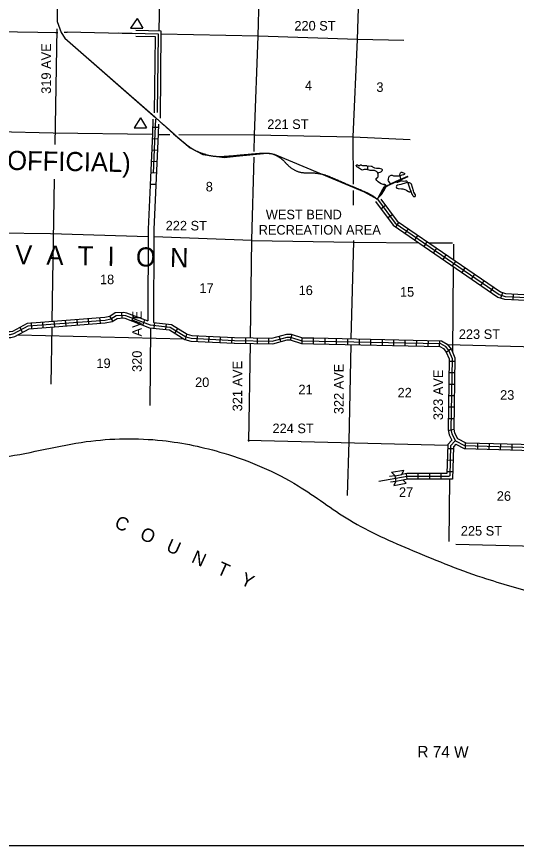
# Model space of a CAD drawing. Extents: x 1114317 to 1552118, y 15990191 to 16382059.
# Drawn here: x 1432237 to 1458381, y 16012700 to 16056056 of the extents above; entities that cross this region are included whole.
import ezdxf

# ---------------------------------------------------------------- set-up
doc = ezdxf.new("R2010")
doc.units = 0
for name, color, linetype in [('L10', 7, 'Continuous'), ('L11', 7, 'Continuous'), ('L13', 7, 'Continuous'), ('L14', 7, 'Continuous'), ('L18', 7, 'Continuous'), ('L2', 7, 'Continuous'), ('L23', 7, 'Continuous'), ('L30', 7, 'Continuous'), ('L35', 7, 'Continuous'), ('L36', 7, 'Continuous'), ('L37', 7, 'Continuous'), ('L4', 7, 'Continuous'), ('L52', 7, 'Continuous'), ('L8', 7, 'Continuous'), ('L9', 7, 'Continuous')]:
    doc.layers.add(name, color=color, linetype=linetype)

msp = doc.modelspace()

# ---------------------------------------------------------------- linework, layer by layer
at = {"layer": 'L10'}
for points in [[(1439225, 16047242), (1439123, 16044935), (1439096, 16040135)], [(1439526, 16047217), (1439424, 16044935), (1439424, 16044560)], [(1439424, 16044560), (1439397, 16040060)]]:
    msp.add_lwpolyline(points, dxfattribs=at)
at = {"layer": 'L11'}
for points in [[(1439455, 16051015), (1439508, 16054993), (1438466, 16055019)], [(1439756, 16050734), (1439804, 16055294), (1438472, 16055323)]]:
    msp.add_lwpolyline(points, dxfattribs=at)
at = {"layer": 'L13'}
for p, q in [((1439846, 16065392), (1439681, 16055297)), ((1444872, 16055025), (1444999, 16060358)), ((1450073, 16054861), (1450247, 16060326)), ((1434334, 16055419), (1434233, 16049370)), ((1429006, 16055326), (1434403, 16055223)), ((1434265, 16055226), (1434355, 16055226)), ((1434730, 16055236), (1434883, 16055236)), ((1438469, 16055157), (1434883, 16055236)), ((1444872, 16055025), (1439802, 16055127)), ((1444688, 16049877), (1444872, 16055025)), ((1450073, 16054851), (1444872, 16055025)), ((1449846, 16049766), (1450073, 16054861)), ((1452493, 16054803), (1450073, 16054851)), ((1428933, 16050109), (1434154, 16049977)), ((1434154, 16049977), (1439337, 16049903)), ((1439638, 16049882), (1440256, 16049882)), ((1440726, 16049883), (1444688, 16049877)), ((1444666, 16049005), (1444688, 16049877)), ((1444688, 16049877), (1444714, 16049877)), ((1444688, 16049877), (1449846, 16049766)), ((1449846, 16049766), (1452815, 16049617)), ((1449857, 16047282), (1449846, 16049766)), ((1444540, 16044375), (1444656, 16048702)), ((1434207, 16047554), (1434080, 16040123)), ((1449865, 16046185), (1449862, 16046956)), ((1428806, 16044766), (1434006, 16044708)), ((1434006, 16044708), (1439121, 16044558)), ((1439424, 16044560), (1444540, 16044359)), ((1444466, 16039254), (1444540, 16044375)), ((1444545, 16044349), (1449899, 16044254)), ((1449746, 16039201), (1449872, 16044286)), ((1449872, 16044286), (1449872, 16044335)), ((1449899, 16044254), (1453259, 16044227)), ((1453788, 16044228), (1455036, 16044217)), ((1455099, 16043330), (1455105, 16044149)), ((1455047, 16038480), (1455089, 16042976)), ((1434075, 16039819), (1434022, 16036829)), ((1432303, 16039412), (1440980, 16039196)), ((1439223, 16035711), (1439255, 16039770)), ((1444381, 16033835), (1444466, 16038953)), ((1449630, 16033820), (1449730, 16038895)), ((1454783, 16038898), (1460197, 16038757)), ((1444340, 16033894), (1454787, 16033634)), ((1449545, 16030996), (1449630, 16033820)), ((1454872, 16028599), (1454904, 16031851)), ((1455216, 16028452), (1460020, 16028335))]:
    msp.add_line(p, q, dxfattribs=at)
at = {"layer": 'L18'}
for p, q in [((1451847, 16032221), (1452496, 16032337)), ((1452032, 16032041), (1451847, 16032221)), ((1452032, 16032041), (1452391, 16032110)), ((1452391, 16032110), (1452496, 16032337)), ((1452079, 16031751), (1451963, 16031529)), ((1451963, 16031529), (1452623, 16031645)), ((1452079, 16031751), (1452438, 16031819)), ((1452438, 16031819), (1452623, 16031645))]:
    msp.add_line(p, q, dxfattribs=at)
at = {"layer": 'L2'}
msp.add_spline([(1404656, 16069651), (1403051, 16067576), (1401451, 16065891), (1399614, 16064160), (1396572, 16061583), (1396868, 16050754), (1398309, 16048710), (1400231, 16045685), (1401863, 16041910), (1403758, 16038060), (1405706, 16034803), (1408447, 16032295), (1411388, 16030726), (1414666, 16030077), (1419149, 16030494), (1419455, 16030526), (1423790, 16031318), (1427407, 16032437), (1431599, 16033018), (1435881, 16033820), (1439862, 16033879), (1443072, 16033219), (1446958, 16031518), (1449645, 16029728), (1452972, 16028118), (1456821, 16026645), (1459719, 16025779), (1462782, 16024543), (1466097, 16022685), (1469503, 16021185), (1469698, 16021096), (1473040, 16020245), (1476066, 16020182), (1479355, 16022141), (1481863, 16025251), (1482882, 16028107), (1483072, 16030742), (1482623, 16033393)], degree=3, dxfattribs=at)
at = {"layer": 'L23'}
msp.add_line((1202354, 16012700), (1549230, 16012700), dxfattribs=at)
at = {"layer": 'L35'}
for p, q in [((1438537, 16055949), (1438204, 16055442)), ((1438537, 16055949), (1438848, 16055442)), ((1438204, 16055442), (1438848, 16055442)), ((1438721, 16050754), (1438389, 16050241)), ((1438721, 16050754), (1439033, 16050241)), ((1438389, 16050241), (1439033, 16050241))]:
    msp.add_line(p, q, dxfattribs=at)
at = {"layer": 'L4'}
for points in [[(1434442, 16060381), (1434357, 16056724), (1434357, 16055801), (1434564, 16055219), (1434755, 16054924), (1439465, 16050808)], [(1439465, 16050808), (1439807, 16050499), (1439833, 16050476), (1439860, 16050453), (1439887, 16050431), (1439913, 16050408), (1439940, 16050385), (1439966, 16050361), (1439992, 16050338), (1440018, 16050315), (1440044, 16050292), (1440070, 16050268), (1440096, 16050245), (1440123, 16050222), (1440150, 16050200), (1440176, 16050177), (1440202, 16050154), (1440229, 16050131), (1440255, 16050108), (1440281, 16050084), (1440307, 16050061), (1440334, 16050038), (1440360, 16050016), (1440387, 16049993), (1440414, 16049970), (1440440, 16049947), (1440466, 16049924), (1440493, 16049901), (1440519, 16049878), (1440854, 16049585), (1440880, 16049561), (1440906, 16049538), (1440933, 16049516), (1440959, 16049492), (1440985, 16049470), (1441012, 16049447), (1441039, 16049425), (1441066, 16049402), (1441092, 16049379), (1441120, 16049358), (1441148, 16049337), (1441176, 16049315), (1441204, 16049294), (1441232, 16049274), (1441260, 16049254), (1441289, 16049234), (1441319, 16049215), (1441348, 16049196), (1441378, 16049177), (1441407, 16049159), (1441437, 16049141), (1441467, 16049123), (1441497, 16049105), (1441528, 16049088), (1441559, 16049071), (1441590, 16049055), (1441621, 16049040), (1441653, 16049024), (1441684, 16049009), (1441716, 16048995), (1441748, 16048980), (1441780, 16048966), (1441812, 16048953), (1441845, 16048941), (1441878, 16048929), (1441911, 16048917), (1441944, 16048905), (1441977, 16048893), (1442010, 16048882), (1442043, 16048872), (1442077, 16048861), (1442110, 16048851), (1442144, 16048841), (1442177, 16048832), (1442211, 16048823), (1442245, 16048814), (1442279, 16048806), (1442313, 16048797), (1442347, 16048790), (1442382, 16048783), (1442416, 16048776), (1442450, 16048770), (1442485, 16048765), (1442520, 16048760), (1442554, 16048756), (1442589, 16048753), (1442624, 16048750), (1442659, 16048747), (1442694, 16048745), (1442729, 16048743), (1442764, 16048741), (1442799, 16048740), (1442834, 16048740), (1442869, 16048739), (1442904, 16048739), (1442939, 16048740), (1442974, 16048741), (1443009, 16048742), (1443044, 16048743), (1443078, 16048745)], [(1443078, 16048745), (1443113, 16048747), (1443148, 16048749), (1443183, 16048751), (1443218, 16048754), (1443253, 16048757), (1443288, 16048760), (1443323, 16048762), (1443358, 16048765), (1443392, 16048768), (1443427, 16048770), (1443462, 16048773), (1443497, 16048775), (1443532, 16048778), (1443567, 16048780), (1443602, 16048783), (1443637, 16048786), (1443672, 16048789), (1443706, 16048792), (1443741, 16048795), (1443776, 16048799), (1443811, 16048802), (1443846, 16048806), (1443880, 16048809), (1443915, 16048812), (1443950, 16048815), (1443985, 16048818), (1444020, 16048821), (1444055, 16048824), (1444089, 16048828), (1444124, 16048831), (1444159, 16048834), (1444194, 16048836), (1444229, 16048839), (1444264, 16048842), (1444299, 16048845), (1444334, 16048848), (1444368, 16048851), (1444403, 16048855), (1444438, 16048858), (1444473, 16048861), (1444508, 16048865), (1444543, 16048868), (1444577, 16048871), (1444612, 16048875), (1444647, 16048877), (1444682, 16048880), (1444717, 16048883), (1444752, 16048886), (1444786, 16048889), (1444821, 16048892), (1444856, 16048895), (1444891, 16048897), (1444926, 16048900), (1444961, 16048903), (1444996, 16048906), (1445031, 16048908), (1445066, 16048911), (1445101, 16048913), (1445135, 16048915), (1445170, 16048916), (1445205, 16048917), (1445240, 16048918), (1445275, 16048918), (1445310, 16048918), (1445345, 16048917), (1445380, 16048915), (1445415, 16048912), (1445450, 16048907), (1445484, 16048901), (1445519, 16048894), (1445553, 16048886), (1445586, 16048878), (1445620, 16048868), (1445654, 16048858), (1445687, 16048846), (1445719, 16048834), (1445752, 16048821), (1445784, 16048807), (1445816, 16048792), (1445847, 16048777), (1445878, 16048760), (1445908, 16048743), (1445938, 16048725), (1445968, 16048707), (1445997, 16048687), (1446026, 16048668), (1446054, 16048647), (1446083, 16048627), (1446111, 16048605), (1446160, 16048564), (1446185, 16048540), (1446210, 16048515), (1446234, 16048490), (1446258, 16048464), (1446281, 16048438), (1446305, 16048412), (1446328, 16048386), (1446352, 16048361), (1446376, 16048335)], [(1446376, 16048335), (1446400, 16048310), (1446425, 16048285), (1446450, 16048261), (1446475, 16048237), (1446502, 16048214), (1446529, 16048192), (1446556, 16048169), (1446583, 16048148), (1446612, 16048127), (1446641, 16048108), (1446671, 16048089), (1446701, 16048072), (1446731, 16048055), (1446762, 16048038), (1446793, 16048022), (1446825, 16048006), (1446856, 16047992), (1446888, 16047978), (1446921, 16047965), (1446954, 16047953), (1446987, 16047942), (1447021, 16047933), (1447054, 16047924), (1447088, 16047915), (1447123, 16047908), (1447157, 16047902), (1447192, 16047896), (1447226, 16047892), (1447261, 16047889), (1447296, 16047886), (1447331, 16047884), (1447366, 16047882), (1447471, 16047877), (1447506, 16047874), (1447541, 16047875), (1447576, 16047874), (1447611, 16047875), (1447645, 16047878), (1447680, 16047880), (1447715, 16047879), (1447750, 16047878), (1447785, 16047877), (1447820, 16047874), (1447855, 16047870), (1447890, 16047866), (1447924, 16047862), (1447959, 16047859), (1447994, 16047855), (1448028, 16047850), (1448063, 16047844), (1448098, 16047838), (1448132, 16047831), (1448166, 16047824), (1448200, 16047816), (1448234, 16047808), (1448268, 16047800), (1448302, 16047791), (1448336, 16047781), (1448369, 16047771), (1448403, 16047762), (1448436, 16047751), (1448469, 16047739), (1448502, 16047727), (1448534, 16047714), (1448567, 16047700), (1448599, 16047687), (1448631, 16047673), (1448663, 16047660), (1448695, 16047646), (1448728, 16047633), (1448760, 16047620), (1448793, 16047607), (1448825, 16047593), (1448857, 16047579), (1448889, 16047565), (1448921, 16047551), (1448953, 16047537), (1448985, 16047523), (1449017, 16047509), (1449050, 16047495), (1449082, 16047481), (1449114, 16047468), (1449146, 16047453), (1449178, 16047439), (1449209, 16047425), (1449242, 16047411), (1449273, 16047396), (1449305, 16047382), (1449337, 16047368), (1449369, 16047353), (1449401, 16047339), (1449433, 16047325), (1449465, 16047311), (1449497, 16047297), (1449530, 16047283), (1449562, 16047270), (1449594, 16047257), (1449627, 16047243), (1449659, 16047231)], [(1451569, 16047162), (1451550, 16047194), (1451538, 16047209), (1451527, 16047218), (1451491, 16047238), (1451410, 16047273), (1451308, 16047312), (1451220, 16047354), (1451148, 16047414), (1451103, 16047460), (1451082, 16047485), (1451053, 16047534), (1451046, 16047559), (1451050, 16047581), (1451060, 16047599), (1451124, 16047662), (1451142, 16047685), (1451152, 16047710), (1451156, 16047735), (1451151, 16047808), (1451135, 16047864), (1451126, 16047892), (1451106, 16047919), (1451088, 16047937), (1451061, 16047960), (1451027, 16047978), (1450990, 16047991), (1450951, 16047998), (1450909, 16048002), (1450809, 16048002), (1450739, 16048008), (1450678, 16048019), (1450603, 16048039), (1450558, 16048056), (1450529, 16048062), (1450505, 16048063), (1450417, 16048048), (1450366, 16048033), (1450330, 16048030), (1450275, 16048046), (1450228, 16048072), (1450065, 16048171), (1450031, 16048204), (1450017, 16048224), (1450005, 16048249), (1450007, 16048264), (1450015, 16048283), (1450038, 16048299), (1450054, 16048300), (1450067, 16048297), (1450082, 16048292), (1450106, 16048274), (1450121, 16048266), (1450136, 16048263), (1450167, 16048271), (1450227, 16048304), (1450243, 16048307), (1450258, 16048303), (1450284, 16048281), (1450325, 16048264), (1450380, 16048261), (1450421, 16048270), (1450489, 16048269), (1450533, 16048261), (1450591, 16048237), (1450666, 16048240), (1450788, 16048230), (1450811, 16048224), (1450847, 16048202), (1450880, 16048174), (1450918, 16048155), (1450962, 16048141), (1451062, 16048125), (1451201, 16048121), (1451317, 16048093), (1451343, 16048077), (1451355, 16048058), (1451356, 16048015), (1451339, 16047974), (1451311, 16047936), (1451236, 16047899), (1451163, 16047875), (1451135, 16047864)], [(1450591, 16048237), (1450590, 16048160), (1450595, 16048093), (1450603, 16048039)], [(1451102, 16046508), (1451212, 16046638), (1451292, 16046801), (1451392, 16046976), (1451476, 16047091), (1451510, 16047124), (1451569, 16047162), (1451599, 16047192), (1451672, 16047245), (1451788, 16047313), (1452087, 16047443), (1452330, 16047549), (1452708, 16047713)], [(1451788, 16047313), (1451690, 16047471), (1451681, 16047499), (1451684, 16047546), (1451704, 16047656), (1451719, 16047692), (1451744, 16047720), (1451763, 16047732), (1451799, 16047749), (1451835, 16047761), (1451853, 16047762), (1451890, 16047756), (1451960, 16047726), (1451972, 16047723), (1452174, 16047726), (1452225, 16047730), (1452290, 16047727)], [(1452290, 16047727), (1452293, 16047687), (1452302, 16047639), (1452318, 16047580), (1452330, 16047549)], [(1449659, 16047231), (1449692, 16047218), (1449724, 16047205), (1449757, 16047192), (1449788, 16047177), (1449821, 16047163), (1449853, 16047150), (1449886, 16047138), (1449918, 16047124), (1449950, 16047110), (1449982, 16047096), (1450014, 16047082), (1450046, 16047068), (1450079, 16047055), (1450111, 16047042), (1450144, 16047029), (1450176, 16047016), (1450208, 16047002), (1450240, 16046988), (1450272, 16046974), (1450304, 16046960), (1450336, 16046946), (1450368, 16046931), (1450400, 16046917), (1450432, 16046902), (1450464, 16046888), (1450496, 16046875), (1450528, 16046860), (1450560, 16046846), (1450592, 16046831), (1450624, 16046817), (1450655, 16046802), (1450687, 16046788), (1450718, 16046772), (1450749, 16046756), (1450780, 16046739), (1450810, 16046721), (1450840, 16046703), (1450869, 16046684), (1450898, 16046664), (1451102, 16046508)], [(1451212, 16046638), (1451326, 16046747), (1451478, 16046988), (1451549, 16047136), (1451569, 16047162)], [(1451410, 16047273), (1451435, 16047284), (1451462, 16047288), (1451487, 16047281), (1451515, 16047266), (1451529, 16047251), (1451538, 16047209)], [(1452087, 16047443), (1452110, 16047410), (1452123, 16047400), (1452138, 16047395), (1452156, 16047394), (1452173, 16047398), (1452265, 16047436), (1452333, 16047466), (1452361, 16047483)], [(1452694, 16047367), (1452660, 16047368), (1452614, 16047359), (1452328, 16047274), (1452246, 16047254), (1452178, 16047243), (1452137, 16047230), (1452122, 16047220), (1452110, 16047204), (1452102, 16047185), (1452100, 16047148), (1452113, 16047101), (1452133, 16047083), (1452150, 16047076), (1452199, 16047064), (1452207, 16047062), (1452371, 16047048), (1452436, 16047037), (1452499, 16047021), (1452592, 16046985), (1452621, 16046969), (1452649, 16046959), (1452729, 16046910), (1452755, 16046900), (1452779, 16046894), (1452806, 16046896), (1452855, 16046915)], [(1452330, 16047549), (1452341, 16047515), (1452361, 16047483), (1452377, 16047465), (1452407, 16047456), (1452449, 16047454), (1452584, 16047464), (1452619, 16047462), (1452640, 16047455), (1452654, 16047446), (1452671, 16047425), (1452694, 16047367)]]:
    msp.add_lwpolyline(points, dxfattribs=at)
for points in [[(1452290, 16047727), (1452290, 16047760), (1452290, 16047775), (1452307, 16047842), (1452318, 16047875), (1452336, 16047902), (1452350, 16047914), (1452369, 16047919), (1452389, 16047918), (1452430, 16047908), (1452468, 16047890), (1452511, 16047869), (1452524, 16047856), (1452532, 16047845), (1452530, 16047818), (1452513, 16047793), (1452481, 16047777), (1452384, 16047754)], [(1452694, 16047367), (1452771, 16047150), (1452810, 16047051), (1452855, 16046915), (1452907, 16046774), (1452958, 16046694), (1452989, 16046661), (1453005, 16046649), (1453022, 16046642), (1453037, 16046639), (1453068, 16046641), (1453081, 16046652), (1453100, 16046683), (1453104, 16046700), (1453102, 16046717), (1453096, 16046734), (1453068, 16046778), (1453021, 16046864), (1453001, 16046939), (1452944, 16047121), (1452886, 16047291), (1452861, 16047328), (1452824, 16047348), (1452783, 16047353), (1452731, 16047356)]]:
    msp.add_lwpolyline(points, close=True, dxfattribs=at)
at = {"layer": 'L8'}
for p, q in [((1439649, 16050248), (1439351, 16050258)), ((1439626, 16049651), (1439328, 16049663)), ((1439601, 16049054), (1439303, 16049067)), ((1439576, 16048458), (1439278, 16048471)), ((1439554, 16047862), (1439256, 16047875)), ((1439529, 16047266), (1439231, 16047279)), ((1451287, 16046002), (1451530, 16046186)), ((1451646, 16045526), (1451889, 16045701)), ((1452074, 16045041), (1452238, 16045283)), ((1452565, 16044703), (1452739, 16044951)), ((1453061, 16044359), (1453230, 16044608)), ((1453558, 16044027), (1453721, 16044270)), ((1454049, 16043684), (1454223, 16043937)), ((1454545, 16043346), (1454714, 16043594)), ((1455038, 16043011), (1455216, 16043251)), ((1455538, 16042670), (1455707, 16042918)), ((1456029, 16042327), (1456198, 16042575)), ((1456520, 16041994), (1456699, 16042237)), ((1457021, 16041651), (1457190, 16041899)), ((1457570, 16041329), (1457665, 16041619)), ((1458204, 16041244), (1458220, 16041545)), ((1435421, 16039924), (1435406, 16040225)), ((1436023, 16039966), (1435997, 16040267)), ((1436620, 16040019), (1436599, 16040320)), ((1437280, 16040135), (1437122, 16040384)), ((1437766, 16040283), (1437739, 16040584)), ((1438273, 16040135), (1438373, 16040410)), ((1432549, 16039544), (1432407, 16039803)), ((1433030, 16039745), (1433009, 16040046)), ((1433632, 16039787), (1433605, 16040083)), ((1434233, 16039834), (1434207, 16040135)), ((1434830, 16039877), (1434804, 16040178)), ((1438832, 16039919), (1438938, 16040193)), ((1439439, 16039750), (1439471, 16040051)), ((1440041, 16039687), (1440073, 16039982)), ((1440517, 16039486), (1440675, 16039745)), ((1441066, 16039153), (1441145, 16039444)), ((1441689, 16039058), (1441704, 16039359)), ((1446557, 16039143), (1446646, 16039428)), ((1442291, 16039037), (1442306, 16039333)), ((1442887, 16039000), (1442908, 16039301)), ((1443489, 16038979), (1443505, 16039275)), ((1444228, 16038958), (1444228, 16039259)), ((1444830, 16038953), (1444830, 16039254)), ((1445432, 16038937), (1445432, 16039233)), ((1446055, 16039053), (1445971, 16039333)), ((1447174, 16038953), (1447174, 16039254)), ((1447771, 16038937), (1447771, 16039233)), ((1448373, 16038926), (1448373, 16039227)), ((1448975, 16038916), (1448975, 16039217)), ((1449571, 16038900), (1449571, 16039201)), ((1450173, 16038895), (1450173, 16039196)), ((1450770, 16038879), (1450770, 16039174)), ((1451372, 16038868), (1451372, 16039169)), ((1451974, 16038852), (1451974, 16039153)), ((1452565, 16038842), (1452570, 16039143)), ((1453162, 16038826), (1453172, 16039127)), ((1453764, 16038821), (1453774, 16039116)), ((1454366, 16038800), (1454371, 16039101)), ((1454703, 16038504), (1454946, 16038683)), ((1454862, 16038034), (1455163, 16038034)), ((1454857, 16037437), (1455158, 16037437)), ((1454841, 16036835), (1455136, 16036835)), ((1454830, 16036233), (1455131, 16036233)), ((1454820, 16035637), (1455121, 16035637)), ((1454814, 16035035), (1455115, 16035035)), ((1454814, 16034412), (1455105, 16034470)), ((1455712, 16033466), (1455722, 16033773)), ((1456345, 16033749), (1456340, 16033448)), ((1456947, 16033736), (1456937, 16033435)), ((1454784, 16033466), (1455086, 16033461)), ((1457549, 16033720), (1457539, 16033419)), ((1458141, 16033699), (1458141, 16033403)), ((1454765, 16032870), (1455066, 16032859)), ((1452016, 16032041), (1452074, 16031745)), ((1452607, 16032141), (1452655, 16031851)), ((1453230, 16032152), (1453230, 16031851)), ((1453832, 16032152), (1453832, 16031851)), ((1454429, 16032152), (1454429, 16031851)), ((1454749, 16032268), (1455050, 16032257))]:
    msp.add_line(p, q, dxfattribs=at)
for points in [[(1434556, 16065844), (1434450, 16060685), (1434355, 16056725), (1434355, 16055801), (1434566, 16055221), (1434756, 16054925), (1439513, 16050759), (1440437, 16049925), (1441324, 16049185), (1441974, 16048842), (1443088, 16048684), (1443721, 16048758)], [(1439366, 16050695), (1439339, 16049946), (1439225, 16047242)], [(1439402, 16047869), (1439489, 16049940), (1439516, 16050690)], [(1439656, 16050427), (1439640, 16049925), (1439526, 16047217)], [(1443721, 16048758), (1445321, 16048916), (1445712, 16048858), (1450416, 16046883), (1451108, 16046503), (1452037, 16045241), (1457481, 16041519), (1457787, 16041418), (1459688, 16041318), (1460105, 16041091)], [(1451166, 16046609), (1451462, 16047142), (1452724, 16047702)], [(1451342, 16046931), (1451462, 16047141), (1452726, 16047696)], [(1451008, 16046387), (1451932, 16045136), (1457412, 16041387), (1457766, 16041271), (1459566, 16041186), (1460237, 16040764)], [(1451285, 16046512), (1452148, 16045352), (1457549, 16041651), (1457813, 16041566), (1459730, 16041466), (1460406, 16041028)], [(1430733, 16039449), (1431467, 16039428), (1431916, 16039428), (1432095, 16039470), (1432850, 16039877), (1436863, 16040183), (1437174, 16040241), (1437449, 16040421), (1437829, 16040442), (1437940, 16040421), (1439223, 16039924), (1440279, 16039808), (1441097, 16039301), (1441372, 16039227), (1443632, 16039116)], [(1430738, 16039602), (1431467, 16039576), (1431900, 16039576), (1432048, 16039607), (1432808, 16040025), (1436847, 16040336), (1437116, 16040384), (1437396, 16040568), (1437840, 16040595), (1437982, 16040558), (1439096, 16040135)], [(1431715, 16039275), (1431931, 16039275), (1432148, 16039328), (1432887, 16039729), (1436879, 16040035), (1437232, 16040104), (1437496, 16040267), (1437824, 16040294), (1437898, 16040278), (1439191, 16039776), (1440231, 16039671), (1441039, 16039159), (1441345, 16039074), (1443621, 16038969)], [(1439397, 16040060), (1440332, 16039951), (1441155, 16039444), (1441398, 16039375), (1443637, 16039269)], [(1443632, 16039269), (1445596, 16039233), (1446367, 16039444), (1446599, 16039444), (1447190, 16039254), (1447782, 16039243)], [(1443632, 16039116), (1445612, 16039085), (1446382, 16039291), (1446572, 16039291), (1447164, 16039101), (1454413, 16038953), (1454661, 16038810), (1454846, 16038567), (1455015, 16038177), (1454957, 16034459), (1454999, 16034232), (1455194, 16033868), (1455670, 16033625), (1456229, 16033609)], [(1443632, 16038969), (1445633, 16038937), (1446398, 16039143), (1446546, 16039143), (1447137, 16038953), (1447766, 16038937)], [(1447766, 16038937), (1454371, 16038800), (1454566, 16038694), (1454714, 16038493), (1454862, 16038145), (1454804, 16034444), (1454857, 16034185), (1455006, 16033896)], [(1447782, 16039243), (1454455, 16039101), (1454762, 16038926), (1454978, 16038641), (1455163, 16038208), (1455105, 16034475), (1455136, 16034285), (1455305, 16033984), (1455737, 16033766)], [(1455179, 16033868), (1454941, 16033609), (1454899, 16032041), (1454846, 16031999), (1452665, 16031999), (1451187, 16031745)], [(1455006, 16033896), (1454788, 16033667), (1454746, 16032152), (1452650, 16032152), (1452391, 16032110)], [(1455737, 16033766), (1459344, 16033667), (1460012, 16033398)], [(1455211, 16033688), (1455089, 16033551), (1455036, 16031851), (1454904, 16031851), (1452681, 16031851), (1452449, 16031809)], [(1455211, 16033688), (1455653, 16033467)], [(1455653, 16033467), (1459281, 16033366), (1459920, 16033108), (1460004, 16032844), (1459920, 16028562), (1460057, 16028245), (1460522, 16028044), (1465379, 16028060), (1470490, 16027933), (1470806, 16028033)], [(1456245, 16033604), (1459313, 16033520), (1460047, 16033219), (1460158, 16032860), (1460073, 16028593), (1460173, 16028361), (1460554, 16028192), (1465379, 16028208), (1470469, 16028086), (1470664, 16028144)], [(1452037, 16032041), (1451745, 16031992)], [(1452079, 16031745), (1451795, 16031695)]]:
    msp.add_lwpolyline(points, dxfattribs=at)
at = {"layer": 'L9'}
msp.add_lwpolyline([(1439608, 16051044), (1439656, 16055141), (1437581, 16055194)], dxfattribs=at)

# ---------------------------------------------------------------- texts
at = {"layer": 'L14'}
for s, p in [('4', (1447322, 16052200)), ('3', (1451055, 16052116)), ('8', (1442132, 16046910)), ('18', (1436599, 16042057)), ('17', (1441800, 16041603)), ('16', (1446990, 16041487)), ('15', (1452291, 16041403)), ('19', (1436414, 16037670)), ('20', (1441572, 16036677)), ('21', (1446979, 16036302)), ('22', (1452164, 16036133)), ('23', (1457528, 16036012)), ('27', (1452238, 16030932)), ('26', (1457354, 16030726))]:
    msp.add_text(s, height=500, rotation=0, dxfattribs=at).set_placement(p)
at = {"layer": 'L30'}
for s, rotation, p in [('220 ST', 0, (1446767, 16055326)), ('319 AVE', 90, (1434034, 16052016)), ('221 ST', 0, (1445350, 16050177)), ('222 ST', 0, (1440036, 16044869)), ('320    AVE', 90, (1438786, 16037466)), ('223 ST', 0, (1455368, 16039194)), ('321 AVE', 90, (1444037, 16035406)), ('322 AVE', 90, (1449340, 16035259)), ('323 AVE', 90, (1454539, 16034949)), ('224 ST', 0, (1445623, 16034265)), ('225 ST', 0, (1455473, 16028906))]:
    msp.add_text(s, height=500, rotation=rotation, dxfattribs=at).set_placement(p)
at = {"layer": 'L36'}
for s, height, p in [('WEST BEND', 500, (1445274, 16045452)), ('RECREATION AREA', 499.96, (1444899, 16044650))]:
    msp.add_text(s, height=height, rotation=0, dxfattribs=at).set_placement(p)
at = {"layer": 'L37'}
for s, p in [('(UNOFFICIAL)', (1429361, 16048083)), ('R  E  S  E  R  V  A  T  I   O  N', (1423837, 16043266))]:
    msp.add_text(s, height=999.95, rotation=358.9299, dxfattribs=at).set_placement(p)
at = {"layer": 'L52'}
for s, height, rotation, p in [('C   O   U   N   T   Y', 699.95, 335.6828, (1437306, 16029354)), ('R 74 W', 600, 359.3732, (1453199, 16017310))]:
    msp.add_text(s, height=height, rotation=rotation, dxfattribs=at).set_placement(p)

doc.saveas('drawing.dxf')
